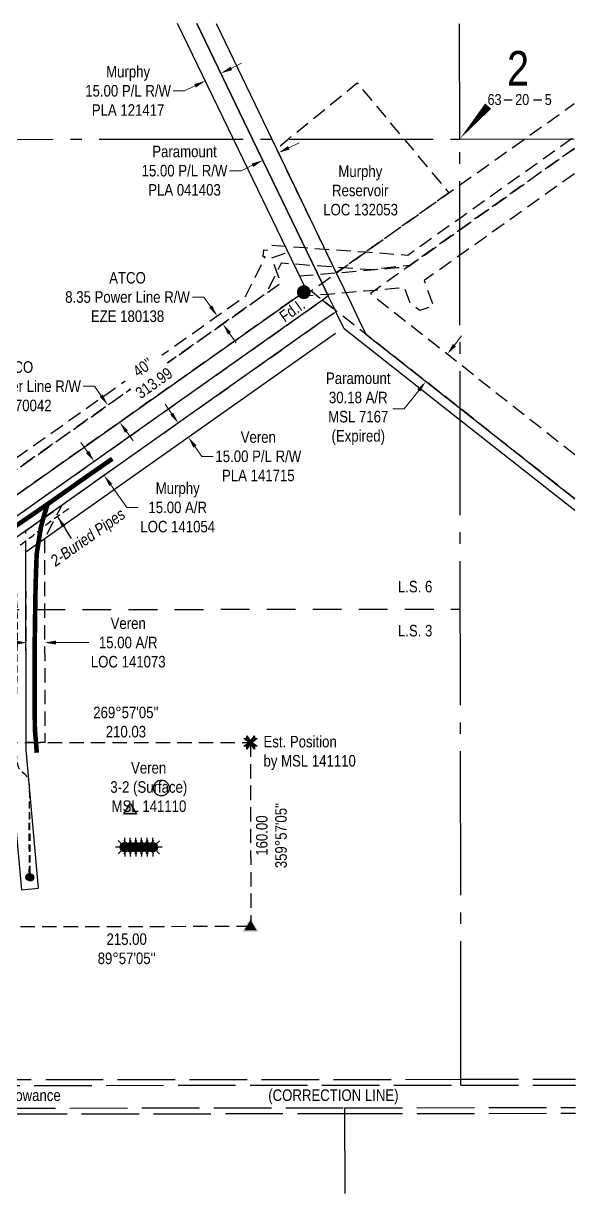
# Model space of a CAD drawing. Extents: x 504234 to 508182, y 6029505 to 6032525.
# Drawn here: x 505311 to 505791, y 6029529 to 6030545 of the extents above; entities that cross this region are included whole.
import ezdxf
from ezdxf.enums import TextEntityAlignment as Align

# ---------------------------------------------------------------- set-up
doc = ezdxf.new("R2010")
doc.units = 0
doc.header["$LTSCALE"] = 5
doc.header["$PDSIZE"] = 0.5
for name, pattern in [('foc-ACCESSROAD', [3.75, 2.5, -1.25]), ('foc-FLOWLINE', [3.75, 2.5, -1.25]), ('foc-LSD', [8, 5, -3]), ('foc-QUARTERLINE', [33, 25, -3, 2, -3]), ('foc-UNSURVEYED', [12.5, 10, -2.5]), ('UG_PIPE', [1.875, 1.25, -0.625])]:
    doc.linetypes.add(name, pattern=pattern)
doc.layers.get('Defpoints').update_dxf_attribs({"color": 9})
for name, color, linetype in [('10', 1, 'Continuous'), ('9', 3, 'Continuous'), ('AS-PIPE-UG', 44, 'UG_PIPE'), ('AS-PIPE-UG-T', 44, 'Continuous'), ('AS-ROADS', 254, 'Continuous'), ('AS-SYMBOL', 7, 'Continuous'), ('C-AR', 13, 'foc-ACCESSROAD'), ('C-RW', 13, 'Continuous'), ('C-WS', 13, 'foc-ACCESSROAD'), ('C-WS-S', 13, 'Continuous'), ('F-AR', 190, 'foc-ACCESSROAD'), ('F-EZE', 190, 'foc-FLOWLINE'), ('F-RW', 190, 'Continuous'), ('F-WS', 190, 'foc-ACCESSROAD'), ('L-BD', 7, 'Continuous'), ('L-MON', 1, 'Continuous'), ('L-ROAD-T', 7, 'Continuous'), ('L-SECLBL', 7, 'Continuous'), ('L-SECQ', 8, 'foc-QUARTERLINE'), ('L-SECTION-LSD', 7, 'foc-LSD'), ('L-USEC', 7, 'foc-UNSURVEYED'), ('oil_and_gas_wells_pt', 7, 'Continuous')]:
    doc.layers.add(name, color=color, linetype=linetype)
for name, color, linetype, lineweight in [('C-AR-T', 13, 'Continuous', 9), ('C-RW-T', 13, 'Continuous', 9), ('C-WS-T', 13, 'Continuous', 9), ('F-AR-T', 190, 'Continuous', 9), ('F-EZE-T', 190, 'Continuous', 9), ('F-RW-T', 190, 'Continuous', 9), ('F-WS-T', 190, 'Continuous', 9)]:
    doc.layers.add(name, color=color, linetype=linetype, lineweight=lineweight)
doc.styles.add('100L', font='ARIALN.TTF', dxfattribs={"height": 11})
doc.styles.add('80CG', font='ARIALN.TTF', dxfattribs={"height": 10})
doc.styles.add('80L', font='ARIALN.TTF', dxfattribs={"height": 10})
doc.styles.add('SIMPLEX', font='ARIALN.TTF')
doc.dimstyles.new('Compass 5 000', dxfattribs={"dimscale": 5, "dimtxt": 9, "dimasz": 2, "dimexe": 0.2, "dimexo": 0.0625, "dimgap": 0.5, "dimtad": 0, "dimtih": 1, "dimtoh": 1, "dimzin": 0, "dimdsep": 46, "dimtxsty": '80CG', "dimcen": 0.1, "dimse1": 1, "dimse2": 1, "dimclrd": 256, "dimclrt": 256, "dimaunit": 1, "dimadec": 4, "dimazin": 0, "dimtfac": 0.06, "dimtofl": 0, "dimtmove": 0, "dimatfit": 1, "dimfxl": 0.2, "dimtolj": 1, "dimtzin": 0, "dimlwd": -1, "dimarcsym": 0})

# ---------------------------------------------------------------- blocks, each defined once
blk = doc.blocks.new('L-SECLBL')
at = {"layer": '9', "color": 7}
for p, q in [((-5.1, -27.8), (-12.3, -27.8)), ((20.7, -27.8), (13.5, -27.8))]:
    blk.add_line(p, q, dxfattribs=at)
at = {"layer": '10', "color": 2, "style": 'SIMPLEX'}
blk.add_attdef('SEC', text='', height=30, dxfattribs=at).set_placement((0, 0), align=Align.MIDDLE)
at = {"layer": '10', "color": 5, "style": '80L'}
blk.add_attdef('TWP', text='', height=9.5, dxfattribs=at).set_placement((-14.4, -27.4), align=Align.MIDDLE_RIGHT)
blk.add_attdef('RGE', text='', height=9.5, dxfattribs=at).set_placement((3.6, -27.4), align=Align.MIDDLE_CENTER)
blk.add_attdef('MER', text='', height=9.5, dxfattribs=at).set_placement((23.2, -27.4), align=Align.MIDDLE_LEFT)
blk = doc.blocks.new('*D41')
at = {"layer": 'Defpoints', "color": 0, "transparency": 16777216}
for p in [(505469.1, 6030495), (505528.2, 6030407.1), (505514.7, 6030400.6)]:
    blk.add_point(p, dxfattribs=at)
at = {"layer": 'F-RW-T', "transparency": 16777216}
for p, q in [((505491.6, 6030505.9), (505500.6, 6030510.3)), ((505460.1, 6030490.7), (505451.1, 6030486.4)), ((505451.1, 6030486.4), (505441.1, 6030486.4))]:
    blk.add_line(p, q, dxfattribs=at)
for points in [[(505490.9, 6030507.4), (505492.4, 6030504.4), (505482.6, 6030501.6)], [(505459.4, 6030492.2), (505460.8, 6030489.2), (505469.1, 6030495)]]:
    blk.add_solid(points, dxfattribs=at)
at = {"layer": 'F-RW-T', "transparency": 16777216, "insert": (505402, 6030486.4), "char_height": 10, "attachment_point": 5, "style": '80CG'}
blk.add_mtext('\\A1;Murphy\\P15.00 P/L R/W\\PPLA 121417', dxfattribs=at)
blk = doc.blocks.new('*D42')
at = {"layer": 'Defpoints', "color": 0, "transparency": 16777216}
for p in [(505507.8, 6030449.3), (505521.3, 6030455.8), (505519, 6030426.1)]:
    blk.add_point(p, dxfattribs=at)
at = {"layer": 'F-RW-T', "transparency": 16777216}
for p, q in [((505541.5, 6030436.9), (505550.6, 6030441.3)), ((505500.1, 6030417), (505490.1, 6030417)), ((505510, 6030421.7), (505500.1, 6030417))]:
    blk.add_line(p, q, dxfattribs=at)
for points in [[(505540.8, 6030438.4), (505542.3, 6030435.4), (505532.5, 6030432.6)], [(505509.3, 6030423.2), (505510.8, 6030420.2), (505519, 6030426.1)]]:
    blk.add_solid(points, dxfattribs=at)
at = {"layer": 'F-RW-T', "transparency": 16777216, "insert": (505451, 6030417), "char_height": 10, "attachment_point": 5, "style": '80CG'}
blk.add_mtext('\\A1;Paramount\\P15.00 P/L R/W\\PPLA 041403', dxfattribs=at)
blk = doc.blocks.new('*D43')
at = {"layer": 'C-RW-T', "transparency": 16777216}
for p, q in [((505439.8, 6030206.1), (505434.1, 6030214.2)), ((505460, 6030177.5), (505466, 6030169)), ((505466, 6030169), (505476, 6030169))]:
    blk.add_line(p, q, dxfattribs=at)
for points in [[(505441.2, 6030207), (505438.5, 6030205.1), (505445.6, 6030197.9)], [(505461.4, 6030178.5), (505458.7, 6030176.5), (505454.3, 6030185.7)]]:
    blk.add_solid(points, dxfattribs=at)
at = {"layer": 'Defpoints', "color": 0, "transparency": 16777216}
for p in [(505489, 6030228.5), (505497.6, 6030216.3), (505454.3, 6030185.7)]:
    blk.add_point(p, dxfattribs=at)
at = {"layer": 'C-RW-T', "transparency": 16777216, "insert": (505515.1, 6030169), "char_height": 10, "attachment_point": 5, "style": '80CG'}
blk.add_mtext('\\A1;Veren\\P15.00 P/L R/W\\PPLA 141715', dxfattribs=at)
blk = doc.blocks.new('*D44')
at = {"layer": 'C-AR-T', "transparency": 16777216}
for p, q in [((505304.5, 6030007.3), (505294.5, 6030007.2)), ((505339.5, 6030007.3), (505367.8, 6030007.3))]:
    blk.add_line(p, q, dxfattribs=at)
for points in [[(505304.5, 6030008.9), (505304.5, 6030005.6), (505314.5, 6030007.3)], [(505339.5, 6030009), (505339.5, 6030005.6), (505329.5, 6030007.3)]]:
    blk.add_solid(points, dxfattribs=at)
at = {"layer": 'Defpoints', "color": 0, "transparency": 16777216}
for p in [(505314.5, 6030029.1), (505329.5, 6030029.1), (505329.5, 6030007.3)]:
    blk.add_point(p, dxfattribs=at)
at = {"layer": 'C-AR-T', "transparency": 16777216, "insert": (505402.1, 6030007.3), "char_height": 10, "attachment_point": 5, "style": '80CG'}
blk.add_mtext('\\A1;Veren\\P15.00 A/R\\PLOC 141073', dxfattribs=at)
blk = doc.blocks.new('*D45')
at = {"layer": 'Defpoints', "color": 0, "transparency": 16777216}
for p in [(505396, 6030181.2), (505404.6, 6030169), (505381.2, 6030152.4)]:
    blk.add_point(p, dxfattribs=at)
at = {"layer": 'F-AR-T', "transparency": 16777216}
for p, q in [((505366.7, 6030172.8), (505361, 6030181)), ((505386.9, 6030144.2), (505400.8, 6030124.6)), ((505400.8, 6030124.6), (505410.8, 6030124.6))]:
    blk.add_line(p, q, dxfattribs=at)
for points in [[(505368.1, 6030173.8), (505365.4, 6030171.9), (505372.5, 6030164.7)], [(505388.3, 6030145.2), (505385.6, 6030143.3), (505381.2, 6030152.4)]]:
    blk.add_solid(points, dxfattribs=at)
at = {"layer": 'F-AR-T', "transparency": 16777216, "insert": (505445.1, 6030124.6), "char_height": 10, "attachment_point": 5, "style": '80CG'}
blk.add_mtext('\\A1;Murphy\\P15.00 A/R\\PLOC 141054', dxfattribs=at)
blk = doc.blocks.new('*D47')
at = {"layer": 'Defpoints', "color": 0, "transparency": 16777216}
for p in [(505474.6, 6030287.5), (505479.4, 6030290.9), (505479.5, 6030280.6)]:
    blk.add_point(p, dxfattribs=at)
at = {"layer": 'F-EZE-T', "transparency": 16777216}
for p, q in [((505467.9, 6030307.3), (505457.9, 6030307.3)), ((505473.7, 6030299.1), (505467.9, 6030307.3)), ((505490.1, 6030275.8), (505495.8, 6030267.7))]:
    blk.add_line(p, q, dxfattribs=at)
for points in [[(505475, 6030300.1), (505472.3, 6030298.1), (505479.4, 6030290.9)], [(505491.4, 6030276.8), (505488.7, 6030274.9), (505484.3, 6030284)]]:
    blk.add_solid(points, dxfattribs=at)
at = {"layer": 'F-EZE-T', "transparency": 16777216, "insert": (505401.5, 6030307.3), "char_height": 10, "attachment_point": 5, "style": '80CG'}
blk.add_mtext('\\A1;ATCO\\P8.35 Power Line R/W\\PEZE 180138', dxfattribs=at)
blk = doc.blocks.new('GAS')
h = blk.add_hatch(color=255)
h.dxf.hatch_style = 1
edge = h.paths.add_edge_path()
edge.add_arc((0, 0), 0.9, 0, 360)
for p, q in [((-0.81, 0), (-1.62, 0)), ((-0.57, 0.57), (-1.14, 1.14)), ((0, 0.81), (0, 1.62)), ((0.57, 0.57), (1.14, 1.14)), ((1.62, 0), (0.81, 0)), ((-0.57, -0.57), (-1.14, -1.14)), ((0, -0.81), (0, -1.62)), ((1.14, -1.14), (0.57, -0.57))]:
    blk.add_line(p, q)
blk.add_circle((0, 0), 0.8)
blk = doc.blocks.new('*D48')
at = {"layer": 'Defpoints', "color": 0, "transparency": 16777216}
for p in [(505677.5, 6030259.1), (505658.9, 6030235.4), (505660.6, 6030234.1)]:
    blk.add_point(p, dxfattribs=at)
at = {"layer": 'F-WS-T', "transparency": 16777216}
for p, q in [((505685.5, 6030265.6), (505691.6, 6030273.5)), ((505654.4, 6030226.2), (505641.9, 6030210.3)), ((505641.9, 6030210.3), (505631.9, 6030210.3))]:
    blk.add_line(p, q, dxfattribs=at)
for points in [[(505684.1, 6030266.7), (505686.8, 6030264.6), (505679.3, 6030257.8)], [(505653.1, 6030227.2), (505655.7, 6030225.2), (505660.6, 6030234.1)]]:
    blk.add_solid(points, dxfattribs=at)
at = {"layer": 'F-WS-T', "transparency": 16777216, "insert": (505601.9, 6030210.3), "char_height": 10, "attachment_point": 5, "style": '80CG'}
blk.add_mtext('\\A1;Paramount\\P30.18 A/R\\PMSL 7167\\P(Expired)', dxfattribs=at)
blk = doc.blocks.new('*D50')
at = {"layer": 'Defpoints', "color": 0, "transparency": 16777216}
for p in [(505384.4, 6030213.4), (505386.5, 6030214.9), (505396.9, 6030200.2)]:
    blk.add_point(p, dxfattribs=at)
at = {"layer": 'F-EZE-T', "transparency": 16777216}
for p, q in [((505372.9, 6030229.8), (505362.9, 6030229.8)), ((505378.6, 6030221.6), (505372.9, 6030229.8)), ((505400.5, 6030190.6), (505406.3, 6030182.4))]:
    blk.add_line(p, q, dxfattribs=at)
for points in [[(505380, 6030222.6), (505377.3, 6030220.7), (505384.4, 6030213.4)], [(505401.9, 6030191.5), (505399.2, 6030189.6), (505394.8, 6030198.7)]]:
    blk.add_solid(points, dxfattribs=at)
at = {"layer": 'F-EZE-T', "transparency": 16777216, "insert": (505303.7, 6030229.8), "char_height": 10, "attachment_point": 5, "style": '80CG'}
blk.add_mtext('\\A1;ATCO\\P18.00 Power Line R/W\\PEZE 170042', dxfattribs=at)
blk = doc.blocks.new('TRIA')
blk.add_hatch(color=255).paths.add_polyline_path([(-0.04, 1.52), (-1.47, -0.87), (1.39, -0.87)])
blk = doc.blocks.new('TRIAA')
blk.add_blockref('TRIA', (0, 0))
blk = doc.blocks.new('TRIB')
at = {"color": 1}
blk.add_lwpolyline([(-1.12, -0.67), (-0.04, 1.13), (1.04, -0.67)], close=True, dxfattribs=at)
blk = doc.blocks.new('TRIBB')
blk.add_blockref('TRIB', (0, 0))
blk = doc.blocks.new('TRICC')
for name in ['TRIAA', 'TRIBB']:
    blk.add_blockref(name, (0, 0))
blk = doc.blocks.new('plspike')
blk.add_blockref('TRICC', (0, 0))
blk = doc.blocks.new('fdia')
at = {"color": 255, "const_width": 1}
blk.add_lwpolyline([(-0.5, 0, 1), (0.5, 0, 1)], format="xyb", close=True, dxfattribs=at)
blk = doc.blocks.new('Fdiaa')
blk.add_blockref('fdia', (0, 0))
blk = doc.blocks.new('fdib')
at = {"color": 1, "const_width": 1.6}
blk.add_lwpolyline([(-0.4, 0, 1), (0.4, 0, 1)], format="xyb", close=True, dxfattribs=at)
at = {"color": 1}
blk.add_circle((0, 0), 0.8, dxfattribs=at)
blk = doc.blocks.new('Fdibb')
blk.add_blockref('fdib', (0, 0))
blk = doc.blocks.new('fdicc')
for name in ['Fdibb', 'Fdiaa']:
    blk.add_blockref(name, (0, 0))
blk = doc.blocks.new('FDI')
blk.add_blockref('fdicc', (0, 0))
blk = doc.blocks.new('RISER')
h = blk.add_hatch(color=255)
h.dxf.hatch_style = 1
edge = h.paths.add_edge_path()
edge.add_arc((0, 0), 0.7, 0, 360)
blk.add_hatch(color=48).paths.add_polyline_path([(0.58, -0.15), (-0.58, -0.15, 0.774597)])
at = {"color": 48}
blk.add_line((-0.58, -0.15), (0.58, -0.15), dxfattribs=at)
blk.add_circle((0, 0), 0.6, dxfattribs=at)
blk = doc.blocks.new('STRIA')
blk.add_hatch(color=255).paths.add_polyline_path([(-0.04, 1.52), (-1.47, -0.87), (1.39, -0.87)])
blk = doc.blocks.new('STRIAA')
blk.add_blockref('STRIA', (0, 0))
blk = doc.blocks.new('STRIB')
at = {"color": 1}
blk.add_solid([(-1.12, -0.67), (-0.04, 1.13), (1.04, -0.67)], dxfattribs=at)
blk = doc.blocks.new('STRIBB')
blk.add_blockref('STRIB', (0, 0))
blk = doc.blocks.new('STRICC')
for name in ['STRIAA', 'STRIBB']:
    blk.add_blockref(name, (0, 0))
blk = doc.blocks.new('fdspike')
blk.add_blockref('STRICC', (0, 0))
blk = doc.blocks.new('TEMP')
h = blk.add_hatch(color=255)
h.dxf.hatch_style = 1
h.paths.add_polyline_path([(0, 0.25), (-0.67, 1.15), (-0.67, 0.67), (-1.15, 0.67), (-0.25, 0), (-1.15, -0.67), (-0.67, -0.67), (-0.67, -1.15), (0, -0.25), (0.67, -1.15), (0.67, -0.67), (1.15, -0.67), (0.25, 0), (1.15, 0.67), (0.67, 0.67), (0.67, 1.15)])
h.paths.add_polyline_path([(0.57, 0.85), (0.57, 0.57), (0.85, 0.57), (0.08, 0), (0.85, -0.57), (0.57, -0.57), (0.57, -0.85), (0, -0.08), (-0.57, -0.85), (-0.57, -0.57), (-0.85, -0.57), (-0.08, 0), (-0.85, 0.57), (-0.57, 0.57), (-0.57, 0.85), (0, 0.08)], flags=16)
h = blk.add_hatch(color=1)
h.dxf.hatch_style = 1
h.paths.add_polyline_path([(0, 0.08), (-0.57, 0.85), (-0.57, 0.57), (-0.85, 0.57), (-0.08, 0), (-0.85, -0.57), (-0.57, -0.57), (-0.57, -0.85), (0, -0.08), (0.57, -0.85), (0.57, -0.57), (0.85, -0.57), (0.08, 0), (0.85, 0.57), (0.57, 0.57), (0.57, 0.85)])
at = {"color": 1}
for p, q in [((-0.08, 0), (0.08, 0)), ((0, 0.08), (0, -0.08))]:
    blk.add_line(p, q, dxfattribs=at)
at = {"color": 255, "flags": 128}
blk.add_lwpolyline([(-0.25, 0), (-1.15, 0.67), (-0.67, 0.67), (-0.67, 1.15), (0, 0.25), (0.67, 1.15), (0.67, 0.67), (1.15, 0.67), (0.25, 0), (1.15, -0.67), (0.67, -0.67), (0.67, -1.15), (0, -0.25), (-0.67, -1.15), (-0.67, -0.67), (-1.15, -0.67)], close=True, dxfattribs=at)
at = {"color": 1, "flags": 128}
blk.add_lwpolyline([(-0.08, 0), (-0.85, 0.57), (-0.57, 0.57), (-0.57, 0.85), (0, 0.08), (0.57, 0.85), (0.57, 0.57), (0.85, 0.57), (0.08, 0), (0.85, -0.57), (0.57, -0.57), (0.57, -0.85), (0, -0.08), (-0.57, -0.85), (-0.57, -0.57), (-0.85, -0.57)], close=True, dxfattribs=at)

msp = doc.modelspace()

# ---------------------------------------------------------------- linework, layer by layer
at = {"layer": 'AS-PIPE-UG', "flags": 128}
for points in [[(505316.241, 6029806.916), (505316.214, 6029808.295), (505316.262, 6029814.006), (505316.392, 6029824.491), (505316.17, 6029830.357), (505316.13, 6029850.219), (505316.431, 6029859.923), (505316.527, 6029874.891), (505316.311, 6029882.893), (505315.65, 6029887.782), (505315.66, 6029888.9), (505314.984, 6029889.991), (505314.489, 6029890.704), (505313.73, 6029891.544), (505312.491, 6029892.835), (505309.953, 6029894.796), (505307.486, 6029897.535), (505306.815, 6029899.311), (505306.23, 6029901.101), (505305.588, 6029904.754), (505305.306, 6029908.096), (505304.77, 6029913.164), (505304.197, 6029918.698), (505304.036, 6029922.929), (505303.901, 6029929.739), (505304.377, 6029939.114), (505304.956, 6029949.093), (505305.24, 6029961.065), (505305.544, 6029975.321), (505305.591, 6029986.879), (505305.761, 6030001.34), (505305.866, 6030011.303), (505305.935, 6030021.344), (505305.736, 6030034.245), (505305.408, 6030045.593), (505304.897, 6030056.69), (505303.876, 6030067.947), (505303.714, 6030075.036), (505303.661, 6030078.389), (505303.651, 6030081.951), (505303.768, 6030086.78), (505304.443, 6030088.44), (505305.238, 6030089.495), (505307.489, 6030091.376), (505308.599, 6030092.163), (505310.451, 6030093.715), (505312.665, 6030095.26), (505316.723, 6030098.233), (505319.465, 6030100.39), (505321.919, 6030102.663), (505326.18, 6030105.794), (505328.022, 6030106.953), (505329.517, 6030108.644), (505331.328, 6030110.064), (505332.46, 6030110.861), (505336.514, 6030114.141), (505344.13, 6030119.38), (505351.36, 6030124.22)], [(505317.088, 6029807.107), (505316.881, 6029808.454), (505316.981, 6029814.075), (505317.033, 6029824.564), (505316.976, 6029830.279), (505316.729, 6029850.261), (505316.653, 6029859.89)]]:
    msp.add_lwpolyline(points, dxfattribs=at)
at = {"layer": 'AS-ROADS', "const_width": 3.998, "flags": 128}
for points in [[(505388.315, 6030166.93), (505360.372, 6030147.469), (505332.253, 6030127.623), (505306.467, 6030109.905), (505271.877, 6030085.52), (505234.428, 6030059.065), (505197.953, 6030033.041), (505167.923, 6030012.015), (505138.913, 6029991.223), (505107.69, 6029968.942), (505095.341, 6029960.03), (505088.574, 6029955.423), (505079.896, 6029948.745), (505070.695, 6029940.735), (505062.337, 6029931.868), (505054.928, 6029921.374), (505050.751, 6029912.702), (505046.644, 6029903.152), (505042.489, 6029892.605), (505038.41, 6029882.136), (505034.016, 6029870.023), (505029.964, 6029859.147)], [(505322.702, 6029911.648), (505321.044, 6029932.232), (505320.791, 6029960.599), (505320.757, 6029988.427), (505320.95, 6030010.648), (505321.301, 6030034.711), (505321.696, 6030058.247), (505322.595, 6030084.263), (505326.126, 6030106.749), (505328.826, 6030117.217), (505332.236, 6030127.613)]]:
    msp.add_lwpolyline(points, dxfattribs=at)
at = {"layer": 'C-AR', "flags": 128}
msp.add_lwpolyline([(505329.384, 6030097.495), (505329.676, 6029920.428), (505313.478, 6029920.414), (505313.28, 6030086.129), (505313.25, 6030104.461), (505344.342, 6030126.406), (505329.384, 6030097.495)], close=True, dxfattribs=at)
at = {"layer": 'C-RW', "flags": 128}
msp.add_lwpolyline([(505573.56, 6030288.304), (505298.28, 6030093.889), (505298.463, 6029913.356), (505309.275, 6029792.593), (505324.208, 6029793.93), (505313.454, 6029914.033), (505313.28, 6030086.129), (505582.209, 6030276.058)], dxfattribs=at)
at = {"layer": 'C-WS'}
msp.add_lwpolyline([(505508.509, 6029760.662), (505293.623, 6029760.482), (505293.489, 6029920.397), (505313.478, 6029920.414), (505508.375, 6029920.577)], close=True, dxfattribs=at)
at = {"layer": 'Defpoints', "color": 6}
msp.add_circle((505430.842, 6029881.062), 6.881, dxfattribs=at)
at = {"layer": 'F-AR', "flags": 128}
for points in [[(505680.597, 6030397.814), (505582.848, 6030328.306), (505530.826, 6030436.147), (505541.015, 6030444.436), (505600.927, 6030493.209), (505641.592, 6030444.516), (505680.597, 6030397.814)], [(504948.376, 6029627.955), (504942.596, 6029613.088), (504942.606, 6029615.456), (504927.728, 6029616.216), (504932.282, 6029627.945), (504966.155, 6029715.193), (505053.088, 6029939.117), (505570.833, 6030304.7), (505576.486, 6030300.255), (505581.719, 6030296.136), (505583.13, 6030295.026), (505582.477, 6030294.565), (505344.34, 6030126.401), (505314.377, 6030105.244), (505299.386, 6030094.658), (505087.601, 6029945.128), (505077.803, 6029938.211), (505059.934, 6029915.312), (504948.376, 6029627.955)]]:
    msp.add_lwpolyline(points, close=True, dxfattribs=at)
at = {"layer": 'F-EZE', "flags": 128}
for points in [[(504749.19, 6029742.103), (504761.203, 6029742.11), (504802.611, 6029742.174), (504862.648, 6029742.158), (504892.808, 6029742.172), (504936.278, 6029742.192), (504947.444, 6029749.829), (505061.215, 6030042.924), (505057.976, 6030044.214), (505060.196, 6030049.785), (505063.41, 6030048.504), (505065.048, 6030052.688), (505069.259, 6030051.041), (505070.545, 6030054.317), (505076.127, 6030052.125), (505074.844, 6030048.857), (505114.601, 6030033.322), (505504.329, 6030308.507), (505521.087, 6030342.185), (505519.327, 6030342.325), (505519.802, 6030348.303), (505523.807, 6030347.984), (505525.894, 6030352.365), (505538.37, 6030351.468), (505555.627, 6030350.228), (505572.87, 6030348.988), (505608.346, 6030346.437), (505644.954, 6030343.805), (505689.707, 6030375.628), (505786.728, 6030444.618), (505789.564, 6030446.635)], [(505789.578, 6030436.399), (505689.72, 6030365.397), (505646.77, 6030334.855), (505612.906, 6030330.902), (505588.993, 6030332.676), (505580.433, 6030333.311), (505563.169, 6030334.592), (505545.893, 6030335.874), (505535.029, 6030336.68), (505531.16, 6030328.964), (505521.937, 6030310.568), (505109.383, 6030019.256), (505090.9, 6030026.477), (505085.022, 6030028.768), (505073.55, 6030033.256), (505040.742, 6029948.75), (504959.766, 6029740.011), (504952.607, 6029735.198), (504947.48, 6029731.691), (504892.82, 6029731.665), (504862.66, 6029731.651), (504802.611, 6029731.77), (504754.255, 6029731.6), (504762.168, 6029682.517), (504763.155, 6029682.676), (504764.427, 6029674.782), (504756.534, 6029673.509), (504755.261, 6029681.403), (504756.248, 6029681.562), (504749.21, 6029725.217)], [(504957.368, 6029529.493), (504957.384, 6029571.861), (504957.496, 6029598.124), (504957.505, 6029600.275), (504942.566, 6029606.075), (504942.599, 6029613.088), (504946.385, 6029622.83), (504948.376, 6029627.955), (505059.935, 6029915.311), (505075.249, 6029954.759), (505085.065, 6029980.044), (505093.45, 6030001.644), (505075.077, 6030015.995), (505085.028, 6030028.754), (505086.158, 6030030.18), (505090.9, 6030026.477), (505104.53, 6030015.829), (505109.383, 6030019.256), (505521.937, 6030310.567), (505534.608, 6030319.516), (505531.16, 6030328.964), (505526.684, 6030341.231), (505540.82, 6030346.39), (505545.893, 6030335.874), (505550.835, 6030325.629), (505566.836, 6030326.992), (505582.847, 6030328.324), (505612.905, 6030330.911), (505635.797, 6030332.869), (505645.092, 6030333.662), (505646.77, 6030334.855), (505689.72, 6030365.397), (505789.578, 6030436.399)], [(505789.607, 6030414.332), (505689.749, 6030343.329), (505659.121, 6030321.55), (505667.085, 6030299.836), (505655.493, 6030295.584), (505647.029, 6030302.246), (505642.222, 6030315.351), (505630.538, 6030314.355), (505616.226, 6030313.136), (505607.752, 6030312.413), (505591.194, 6030311.003), (505575.206, 6030309.64), (505565.599, 6030308.821), (505548.619, 6030307.374), (505111.666, 6029998.827), (505101.847, 6029973.538), (505092.039, 6029948.268), (505086.993, 6029935.272), (504975.711, 6029648.63), (504975.69, 6029627.973), (504975.66, 6029598.142), (504975.589, 6029529.474)]]:
    msp.add_lwpolyline(points, dxfattribs=at)
at = {"layer": 'F-RW'}
for points in [[(505461.714, 6030544.914), (505510.193, 6030444.412), (505570.453, 6030319.493), (505575.874, 6030308.255), (505570.833, 6030304.701), (505053.088, 6029939.112), (504966.155, 6029715.193), (504932.282, 6029627.945), (504927.728, 6029616.216), (504929.324, 6029598.096), (504931.626, 6029571.971), (504932.945, 6029557.001), (504933.073, 6029555.549), (504918.139, 6029554.233), (504917.889, 6029557.064), (504916.57, 6029572.035), (504914.275, 6029598.082), (504912.485, 6029618.396), (504916.189, 6029627.935), (504950.214, 6029715.199), (505040.742, 6029948.751), (505556.841, 6030313.18), (505493.541, 6030444.399), (505445.048, 6030544.931)], [(505789.988, 6030122.063), (505689.936, 6030200.799), (505589.631, 6030279.735), (505589.085, 6030280.867), (505582.477, 6030294.565), (505581.719, 6030296.136), (505575.874, 6030308.255), (505570.453, 6030319.493), (505510.192, 6030444.412), (505461.713, 6030544.914)], [(505478.367, 6030544.897), (505526.832, 6030444.425), (505530.826, 6030436.147), (505582.848, 6030328.306), (505595.971, 6030301.102), (505602.489, 6030287.588), (505608.551, 6030275.021), (505689.923, 6030210.985), (505789.975, 6030132.248)]]:
    msp.add_lwpolyline(points, dxfattribs=at)
at = {"layer": 'F-WS', "flags": 128}
for points in [[(505789.975, 6030132.248), (505689.923, 6030210.985), (505608.551, 6030275.021), (505596.302, 6030284.66), (505583.13, 6030295.026), (505581.719, 6030296.136), (505576.486, 6030300.255), (505570.833, 6030304.7), (505560.781, 6030312.614), (505570.453, 6030319.493), (505582.848, 6030328.306), (505680.597, 6030397.814), (505689.669, 6030404.266), (505746.382, 6030444.592), (505789.527, 6030475.271)], [(505789.578, 6030436.399), (505689.72, 6030365.397), (505612.394, 6030310.41), (505613.615, 6030309.449), (505626.787, 6030299.084), (505689.872, 6030249.438), (505789.924, 6030170.701)]]:
    msp.add_lwpolyline(points, dxfattribs=at)
at = {"layer": 'L-SECLBL', "flags": 128}
msp.add_lwpolyline([(505690.056, 6030444.555, 0, 7, 0), (505714.727, 6030473.129, 7, 7, 0)], format="xyseb", dxfattribs=at)
at = {"layer": 'L-SECQ'}
for p, q in [((505690.056, 6030444.555), (505689.925, 6030544.676)), ((504881.96, 6030443.967), (505690.056, 6030444.555)), ((505690.056, 6030444.555), (505789.567, 6030444.627)), ((505691.131, 6029623.035), (505690.056, 6030444.555)), ((505590.45, 6029528.831), (505590.358, 6029603.373))]:
    msp.add_line(p, q, dxfattribs=at)
at = {"layer": 'L-SECTION-LSD'}
msp.add_line((504882.422, 6030035.724), (505690.59, 6030036.312), dxfattribs=at)
at = {"layer": 'L-USEC'}
for p, q in [((504892.937, 6029627.488), (505691.124, 6029628.062)), ((505691.124, 6029628.062), (505790.633, 6029628.135)), ((504882.888, 6029622.453), (505691.128, 6029623.035)), ((505691.128, 6029623.035), (505790.639, 6029623.108)), ((504788.936, 6029602.533), (505590.359, 6029603.373)), ((505590.359, 6029603.373), (505790.665, 6029603.587)), ((504798.994, 6029597.516), (505590.364, 6029598.346)), ((505590.364, 6029598.346), (505790.671, 6029598.559))]:
    msp.add_line(p, q, dxfattribs=at)
at = {"layer": 'oil_and_gas_wells_pt'}
for p in [(505399.112, 6029829.668), (505403.914, 6029829.674), (505408.781, 6029829.68), (505413.648, 6029829.686), (505418.58, 6029829.691), (505423.447, 6029829.586)]:
    msp.add_point(p, dxfattribs=at)

# ---------------------------------------------------------------- block references
at = {"layer": 'AS-SYMBOL', "xscale": 5.000000000000006, "yscale": 5.000000000000006, "zscale": 5.000000000000006}
for p in [(505316.108, 6029803.696), (505317.179, 6029803.32)]:
    msp.add_blockref('RISER', p, dxfattribs=at)
at = {"layer": 'C-WS-S', "xscale": 5.000000000000007, "yscale": 5.000000000000007, "zscale": 5.000000000000007}
for p in [(505399.112, 6029829.668), (505403.914, 6029829.674), (505408.781, 6029829.68), (505413.648, 6029829.686), (505418.58, 6029829.691), (505423.447, 6029829.586)]:
    msp.add_blockref('GAS', p, dxfattribs=at)
at = {"layer": 'Defpoints', "xscale": 4.997356050000006, "yscale": 4.997356050000006, "zscale": 4.997356050000006}
msp.add_blockref('plspike', (505403.981, 6029861.82), dxfattribs=at)
at = {"layer": 'L-MON'}
for name, p, xscale, yscale, zscale in [('FDI', (505554.584, 6030311.552), 4.997356050000006, 4.997356050000006, 4.997356050000006), ('TEMP', (505508.375, 6029920.577), 4.997356050000002, 4.997356050000002, 4.997356050000002), ('fdspike', (505508.506, 6029760.662), 4.997356050000002, 4.997356050000002, 4.997356050000002)]:
    msp.add_blockref(name, p, dxfattribs=dict(at, xscale=xscale, yscale=yscale, zscale=zscale))
at = {"layer": 'L-SECLBL', "xscale": 0.9994700000000017, "yscale": 0.9994700000000017, "zscale": 0.9994700000000017}
msp.add_blockref('L-SECLBL', (505740.702, 6030506.192), dxfattribs=at).add_auto_attribs({'SEC': '2', 'TWP': '63', 'RGE': '20', 'MER': '5'})

# ---------------------------------------------------------------- texts
at = {"layer": 'AS-PIPE-UG-T', "insert": (505333.415, 6030081.177), "char_height": 9.99471, "attachment_point": 1, "rotation": 35.226503, "style": '80L'}
msp.add_mtext_dynamic_manual_height_columns('{\\fArial Narrow|b0|i1|c0|p34;2-Buried Pipes}', width=77.86813, gutter_width=50, heights=[0], dxfattribs=at)
at = {"layer": 'C-WS-T', "insert": (505353.677, 6029903.55), "char_height": 9.9947, "attachment_point": 1, "style": '80L'}
msp.add_mtext_dynamic_manual_height_columns('\\pi50.897;Veren\\P\\pi32.912;3-2 (Surface)\\P\\pi33.986;MSL 141110', width=131.4856, gutter_width=50, heights=[0], dxfattribs=at)
at = {"layer": 'F-AR-T', "insert": (505537.496, 6030421.55), "char_height": 9.9947, "attachment_point": 1, "style": '80L'}
msp.add_mtext_dynamic_manual_height_columns('\\pi47.131;Murphy\\P\\pi41.612;Reservoir\\P\\pi33.959;LOC 132053', width=131.4856, gutter_width=50, heights=[0], dxfattribs=at)
at = {"layer": 'L-BD', "char_height": 9.99471, "attachment_point": 2, "style": '80L'}
for s, insert, width, rotation in [("269°57'05'' 210.03", (505400.091, 6029951.619), 11.35041, 0.048), ("160.00 359°57'05''", (505513.111, 6029839.695), 5.04731, 90.048), ("215.00\\P89°57'05'' ", (505400.754, 6029754.788), 10.07687, 0.048)]:
    msp.add_mtext(s, dxfattribs=dict(at, insert=insert, width=width, rotation=rotation))
at = {"layer": 'L-MON', "insert": (505519.591, 6029926.276), "char_height": 9.99471, "attachment_point": 1, "style": '80L'}
msp.add_mtext_dynamic_manual_height_columns('Est. Position\\Pby MSL 141110', width=80.41745, gutter_width=4.997, heights=[0], dxfattribs=at)
at = {"layer": 'L-ROAD-T', "style": '80L'}
for s, p in [('Theoretic Government Road Allowance', (505243.605, 6029614.153)), ('(CORRECTION LINE)', (505580.324, 6029614.325))]:
    msp.add_text(s, height=9.9947, rotation=0.041252, dxfattribs=at).set_placement(p, align=Align.MIDDLE_CENTER)

# ---------------------------------------------------------------- dimensions: what is measured, and where the dimension line sits
at = {"layer": 'C-AR-T'}
dim = msp.add_linear_dim(base=(505329.476, 6030007.276), p1=(505314.453, 6030029.077), p2=(505329.454, 6030029.092), angle=0.058358, text='Veren\\P15.00 A/R\\PLOC 141073', dimstyle='Compass 5 000', dxfattribs=at)
dim.commit()
dim.dimension.update_dxf_attribs({"geometry": '*D44', "text_midpoint": (505402.141, 6030007.315), "dimtype": 161})
at = {"layer": 'F-AR-T'}
dim = msp.add_linear_dim(base=(505381.169, 6030152.408), p1=(505395.966, 6030181.225), p2=(505404.621, 6030168.969), angle=305.228437, text='Murphy\\P15.00 A/R\\PLOC 141054', dimstyle='Compass 5 000', dxfattribs=at)
dim.commit()
dim.dimension.update_dxf_attribs({"geometry": '*D45', "text_midpoint": (505445.115, 6030124.574), "dimtype": 161})
at = {"layer": 'F-RW-T'}
for base, p1, p2, angle, text, picture, middle in [((505469.109, 6030495.046), (505528.194, 6030407.095), (505514.681, 6030400.576), 205.752423, 'Murphy\\P15.00 P/L R/W\\PPLA 121417', '*D41', (505402.01, 6030486.356)), ((505519.039, 6030426.072), (505521.332, 6030455.826), (505507.829, 6030449.313), 205.751109, 'Paramount\\P15.00 P/L R/W\\PPLA 041403', '*D42', (505451.05, 6030416.953))]:
    dim = msp.add_linear_dim(base=base, p1=p1, p2=p2, angle=angle, text=text, dimstyle='Compass 5 000', dxfattribs=at)
    dim.commit()
    dim.dimension.update_dxf_attribs({"geometry": picture, "text_midpoint": middle, "dimtype": 161})
at = {"layer": 'F-WS-T'}
dim = msp.add_linear_dim(base=(505660.605, 6030234.057), p1=(505677.54, 6030259.142), p2=(505658.872, 6030235.42), angle=231.798579, text='Paramount\\P30.18 A/R\\PMSL 7167\\P(Expired)', dimstyle='Compass 5 000', dxfattribs=at)
dim.commit()
dim.dimension.update_dxf_attribs({"geometry": '*D48', "text_midpoint": (505601.894, 6030210.336), "dimtype": 161})

# ---------------------------------------------------------------- leaders
at = {"layer": 'AS-PIPE-UG-T', "path_type": 1}
msp.add_leader([(505340.794, 6030116.682), (505352.589, 6030097.58)], dimstyle='Compass 5 000', override={"dimgap": 0.5, "dimtad": 0}, dxfattribs=at)

# ---------------------------------------------------------------- next in the draw order: texts
at = {"layer": 'L-BD', "color": 3, "insert": (505411.944, 6030250.422), "char_height": 9.99471, "width": 35.83363, "attachment_point": 2, "rotation": 35.2228, "style": '80L', "bg_fill": 3, "box_fill_scale": 1.15, "bg_fill_color": 256, "bg_fill_true_color": 256, "bg_fill_transparency": 0}
msp.add_mtext("40'' 313.99", dxfattribs=at)
at = {"layer": 'L-MON', "insert": (505532.283, 6030293.258), "char_height": 9.9947, "attachment_point": 1, "rotation": 35.222829, "style": '80L', "bg_fill": 3, "box_fill_scale": 1, "bg_fill_color": 256, "bg_fill_transparency": 0}
msp.add_mtext_dynamic_manual_height_columns('Fd.I. ', width=22.04407, gutter_width=50, heights=[0], dxfattribs=at)
at = {"layer": 'L-SECTION-LSD', "char_height": 9.9947, "attachment_point": 1, "style": '100L', "bg_fill": 3, "box_fill_scale": 1.5, "bg_fill_color": 256, "bg_fill_transparency": 0}
for s, width, insert in [('L.S. 6', 30.48313, (505636.339, 6030060.893)), ('L.S. 3', 30.37591, (505636.339, 6030022.629))]:
    msp.add_mtext_dynamic_manual_height_columns(s, width=width, gutter_width=55, heights=[0], dxfattribs=dict(at, insert=insert))

# ---------------------------------------------------------------- next in the draw order: dimensions: what is measured, and where the dimension line sits
at = {"layer": 'C-RW-T'}
dim = msp.add_linear_dim(base=(505454.251, 6030185.659), p1=(505488.965, 6030228.528), p2=(505497.615, 6030216.279), angle=305.226503, text='Veren\\P15.00 P/L R/W\\PPLA 141715', dimstyle='Compass 5 000', dxfattribs=at)
dim.commit()
dim.dimension.update_dxf_attribs({"geometry": '*D43', "text_midpoint": (505515.098, 6030169.004), "dimtype": 161})
at = {"layer": 'F-EZE-T'}
dim = msp.add_linear_dim(base=(505479.425, 6030290.922), p1=(505479.454, 6030280.57), p2=(505474.567, 6030287.492), angle=125.225758, text='ATCO\\P8.35 Power Line R/W\\PEZE 180138', dimstyle='Compass 5 000', dxfattribs=at)
dim.commit()
dim.dimension.update_dxf_attribs({"geometry": '*D47', "text_midpoint": (505401.549, 6030307.26), "dimtype": 161})
dim = msp.add_aligned_dim(p1=(505396.889, 6030200.232), p2=(505386.506, 6030214.937), distance=2.58, text='ATCO\\P18.00 Power Line R/W\\PEZE 170042', dimstyle='Compass 5 000', dxfattribs=at)
dim.commit()
dim.dimension.update_dxf_attribs({"geometry": '*D50', "text_midpoint": (505303.722, 6030229.786)})

doc.saveas('drawing.dxf')
